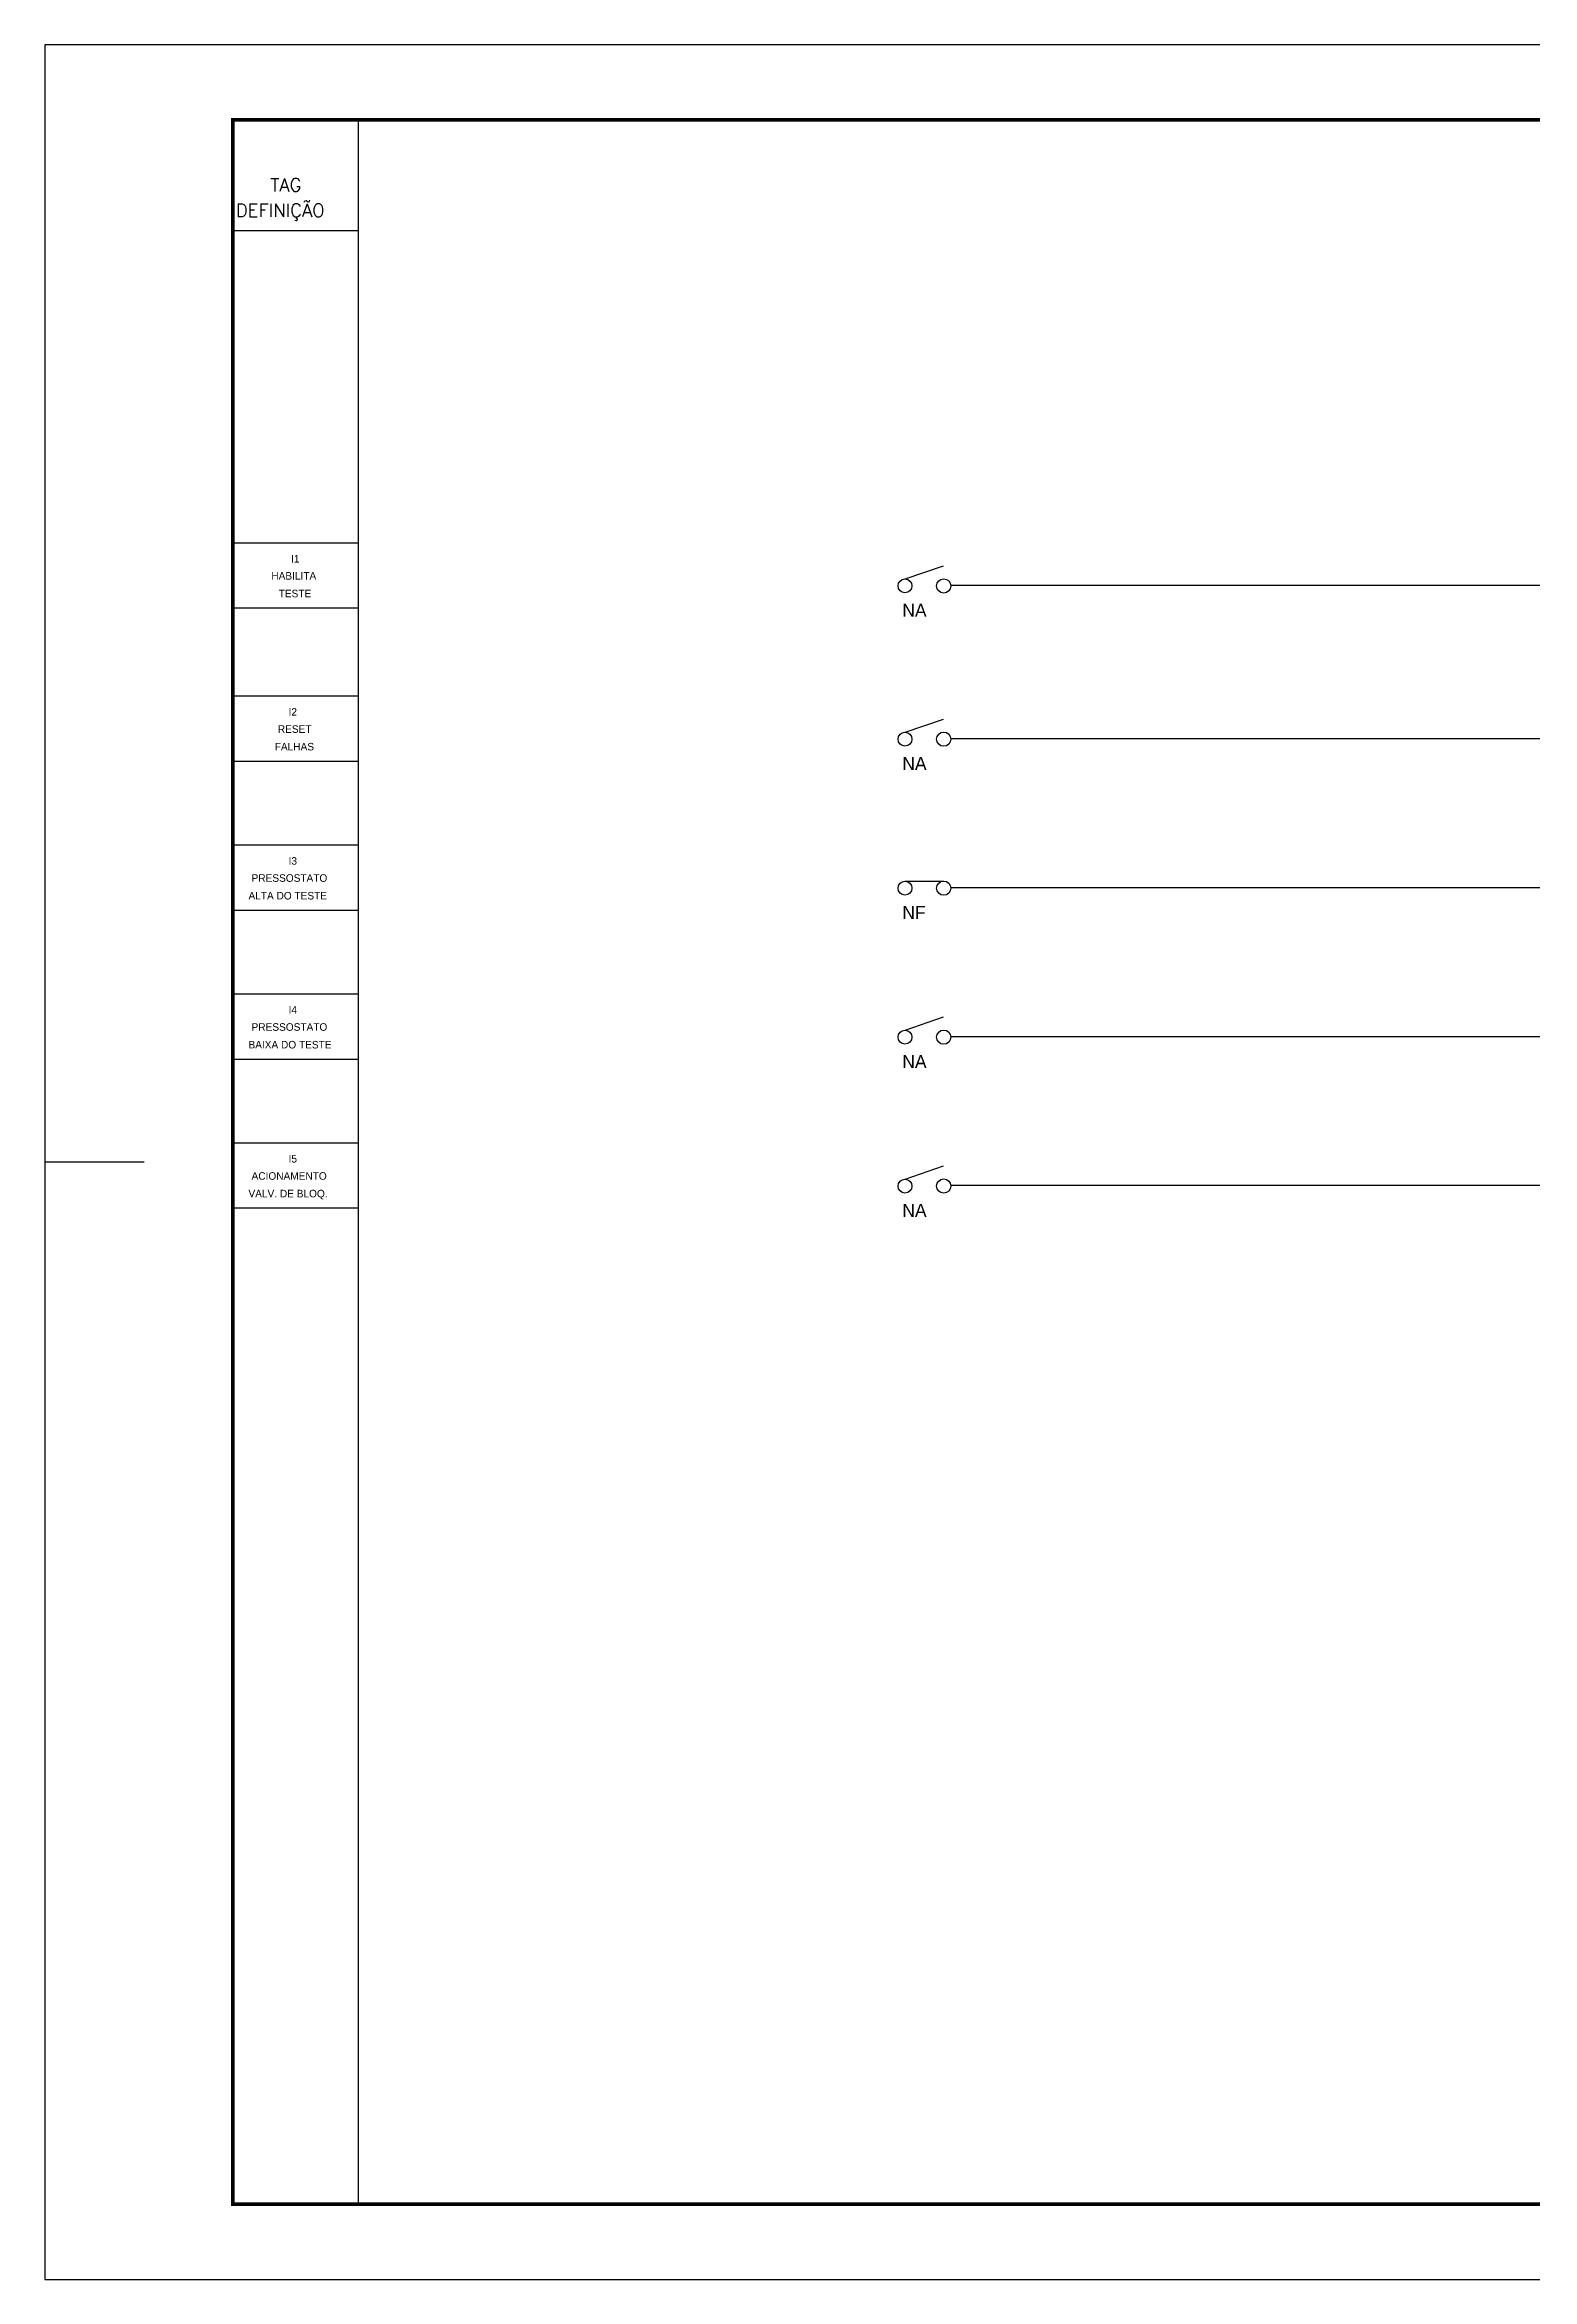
# Model space of a CAD drawing. Header units: feet. Extents: x -46890 to -45898, y -3252 to -1955.
# Drawn here: x -46883.2 to -46686.2, y -2918.2 to -2622.3 of the extents above; entities that cross this region are included whole.
import ezdxf

# ---------------------------------------------------------------- set-up
doc = ezdxf.new("R2010")
doc.units = ezdxf.units.FT
doc.header["$MEASUREMENT"] = 0
doc.linetypes.add('HIDDEN2', pattern=[0.1875, 0.125, -0.0625])
for name, color, linetype in [('62_FORMATO', 2, 'Continuous'), ('CAMPO', 7, 'Continuous'), ('Formulario', 7, 'Continuous')]:
    doc.layers.add(name, color=color, linetype=linetype)
doc.styles.add('ROMANS', font='romans.shx', dxfattribs={"height": 3})

msp = doc.modelspace()

# ---------------------------------------------------------------- linework, layer by layer
at = {"color": 7, "linetype": 'Continuous'}
for p, q in [((-46841.69, -2632.24), (-46841.69, -2908.27)), ((-46858.32, -2646.9), (-46841.69, -2646.9)), ((-46858.32, -2688.25), (-46841.69, -2688.25)), ((-46858.32, -2696.88), (-46841.69, -2696.88)), ((-46858.32, -2708.54), (-46841.69, -2708.54)), ((-46858.32, -2717.16), (-46841.69, -2717.16)), ((-46858.32, -2728.27), (-46841.69, -2728.27)), ((-46858.32, -2736.89), (-46841.69, -2736.89)), ((-46858.32, -2748), (-46841.69, -2748)), ((-46858.32, -2756.63), (-46841.69, -2756.63)), ((-46858.32, -2767.73), (-46841.69, -2767.73)), ((-46858.32, -2776.35), (-46841.69, -2776.35))]:
    msp.add_line(p, q, dxfattribs=at)
at = {"color": 7}
for p, q in [((-46769.25, -2693.04), (-46764.18, -2691.29)), ((-46769.25, -2713.34), (-46764.18, -2711.59)), ((-46769.25, -2733.07), (-46764.16, -2733.05)), ((-46769.25, -2752.81), (-46764.18, -2751.05)), ((-46769.25, -2772.53), (-46764.18, -2770.78))]:
    msp.add_line(p, q, dxfattribs=at)
for centre, radius in [((-46769.28, -2693.96), 0.916), ((-46764.15, -2693.96), 0.943), ((-46769.28, -2714.26), 0.916), ((-46764.15, -2714.26), 0.943), ((-46769.28, -2733.99), 0.916), ((-46764.15, -2733.99), 0.943), ((-46769.28, -2753.73), 0.916), ((-46764.15, -2753.73), 0.943), ((-46769.28, -2773.45), 0.916), ((-46764.15, -2773.45), 0.943)]:
    msp.add_circle(centre, radius, dxfattribs=at)
at = {"layer": '62_FORMATO', "color": 7, "linetype": 'Continuous'}
msp.add_lwpolyline([(-46883.23, -2918.24), (-46464.71, -2918.24), (-46464.71, -2622.28), (-46883.23, -2622.28), (-46883.23, -2918.24)], dxfattribs=at)
at = {"layer": '62_FORMATO', "color": 7, "const_width": 0.498}
msp.add_lwpolyline([(-46474.68, -2632.24), (-46858.32, -2632.24), (-46858.32, -2908.27), (-46474.68, -2908.27)], close=True, dxfattribs=at)
at = {"layer": 'CAMPO', "color": 7, "ltscale": 2}
for p, q in [((-46763.21, -2693.88), (-46636.29, -2693.88)), ((-46763.21, -2714.17), (-46590.25, -2714.17)), ((-46763.21, -2733.9), (-46590.25, -2733.9)), ((-46763.21, -2753.63), (-46590.25, -2753.63)), ((-46636.29, -2773.37), (-46763.21, -2773.37))]:
    msp.add_line(p, q, dxfattribs=at)
at = {"layer": 'Formulario', "color": 7}
msp.add_lwpolyline([(-46870.04, -2770.26), (-46883.23, -2770.26)], dxfattribs=at)

# ---------------------------------------------------------------- texts
at = {"color": 7, "linetype": 'HIDDEN2', "style": 'ROMANS'}
for s, p in [('DEFINIÇÃO', (-46857.92, -2645.09)), ('TAG', (-46853.35, -2641.73))]:
    msp.add_text(s, height=1.75, dxfattribs=at).set_placement(p)
at = {"layer": 'CAMPO', "color": 7, "ltscale": 2}
for s, height, p in [('I1', 1, (-46850.6, -2690.86)), ('HABILITA', 1, (-46853.21, -2693.13)), ('TESTE', 1, (-46852.24, -2695.47)), ('NA', 1.728, (-46769.63, -2698.04)), ('I2', 1, (-46850.93, -2711.14)), ('RESET', 1, (-46852.35, -2713.42)), ('FALHAS', 1, (-46852.76, -2715.75)), ('NA', 1.728, (-46769.63, -2718.34)), ('I3', 1, (-46850.93, -2730.88)), ('ALTA DO TESTE', 1, (-46856.24, -2735.49)), ('PRESSOSTATO', 1, (-46855.83, -2733.15)), ('NF', 1.728, (-46769.63, -2738.07)), ('PRESSOSTATO', 1, (-46855.83, -2752.88)), ('I4', 1, (-46850.93, -2750.61)), ('BAIXA DO TESTE', 1, (-46856.24, -2755.22)), ('NA', 1.728, (-46769.63, -2757.81)), ('I5', 1, (-46850.93, -2770.33)), ('ACIONAMENTO', 1, (-46855.83, -2772.61)), ('VALV. DE BLOQ.', 1, (-46856.24, -2774.94)), ('NA', 1.728, (-46769.63, -2777.53))]:
    msp.add_text(s, height=height, dxfattribs=at).set_placement(p)

doc.saveas('drawing.dxf')
